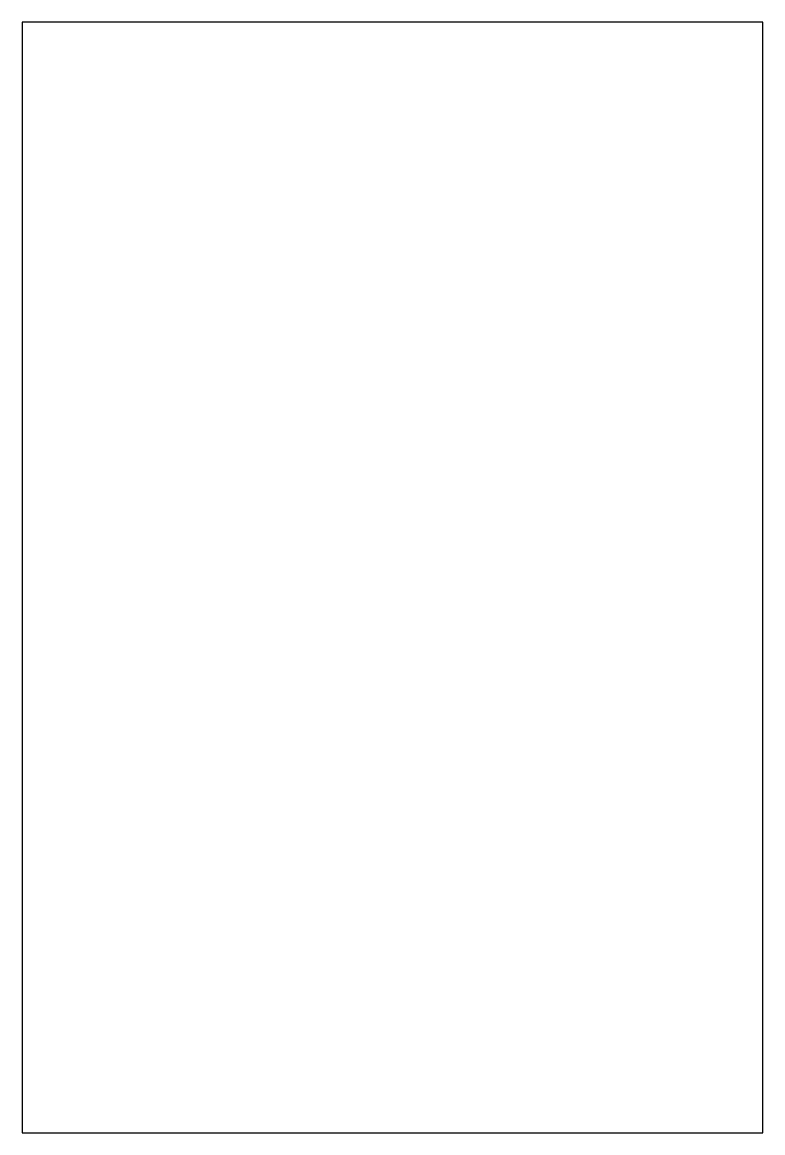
# Model space of a CAD drawing. Extents: x 0 to 400, y 0 to 600.
import ezdxf

# ---------------------------------------------------------------- set-up
doc = ezdxf.new("R2010")
doc.units = 0
doc.layers.add('GEOMETRY', color=1, linetype='CONTINUOUS')

msp = doc.modelspace()

# ---------------------------------------------------------------- linework, layer by layer
at = {"layer": 'GEOMETRY'}
for p, q in [((400, 600), (0, 600)), ((0, 600), (0, 0)), ((400, 0), (400, 600)), ((0, 0), (400, 0))]:
    msp.add_line(p, q, dxfattribs=at)

doc.saveas('drawing.dxf')
